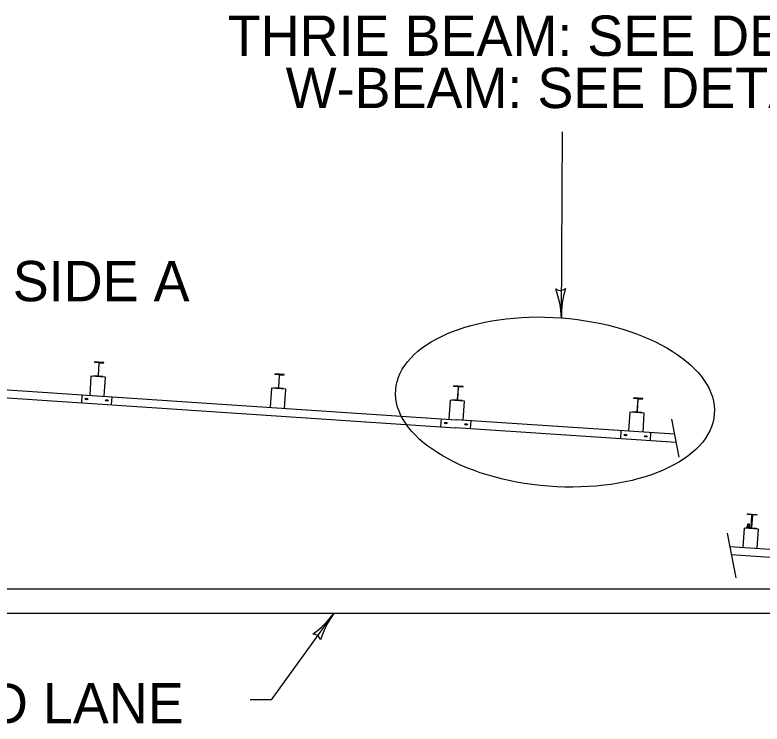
# Model space of a CAD drawing. Extents: x 503 to 668, y 143 to 243.
# Drawn here: x 538.7 to 551.67, y 182.76 to 195.06 of the extents above; entities that cross this region are included whole.
import ezdxf

# ---------------------------------------------------------------- set-up
doc = ezdxf.new("R2010")
doc.units = 0
for name, color, linetype in [('BR 2020 Reprint', 7, 'Continuous'), ('Level 1', 7, 'Continuous'), ('Level 2', 7, 'Continuous'), ('R_PL_GRAILLT_PR', 7, 'Continuous'), ('RW 2024 Reprint', 7, 'Continuous'), ('SB_PL_INFOSTD_PT', 7, 'Continuous'), ('SB_STD_SEPIA', 7, 'Continuous')]:
    doc.layers.add(name, color=color, linetype=linetype)

msp = doc.modelspace()

# ---------------------------------------------------------------- linework, layer by layer
at = {"layer": 'BR 2020 Reprint'}
for centre, radius, start, end in [((542.952, 185.613), 1.587, 305.2564, 323.9031), ((545.518, 183.743), 1.587, 143.9093, 162.578), ((545.518, 183.743), 1.587, 143.897, 143.9093), ((543.879, 184.191), 0.127, 12.6839, 94.8006)]:
    msp.add_arc(centre, radius, start, end, dxfattribs=at)
at = {"layer": 'Level 1'}
for p, q in [((527.643, 189.288), (546.356, 188.038)), ((527.639, 189.147), (546.346, 187.897)), ((540.078, 189.043), (540.077, 189.035)), ((540.077, 189.035), (540.146, 189.03)), ((540.242, 189.032), (540.078, 189.043)), ((540.155, 189.019), (540.141, 188.806)), ((540.148, 188.806), (540.162, 189.019)), ((540.173, 189.028), (540.242, 189.024)), ((540.242, 189.024), (540.242, 189.032)), ((543.208, 188.835), (543.208, 188.827)), ((543.372, 188.824), (543.208, 188.835)), ((543.208, 188.827), (543.276, 188.822)), ((543.304, 188.82), (543.372, 188.816)), ((543.372, 188.816), (543.372, 188.824)), ((540.018, 188.796), (539.996, 188.463)), ((540.268, 188.779), (540.018, 188.796)), ((540.062, 188.801), (540.061, 188.793)), ((540.13, 188.797), (540.062, 188.801)), ((540.226, 188.79), (540.158, 188.795)), ((540.225, 188.782), (540.226, 188.79)), ((540.246, 188.446), (540.268, 188.779)), ((543.286, 188.811), (543.271, 188.598)), ((543.279, 188.597), (543.293, 188.81)), ((543.149, 188.588), (543.127, 188.255)), ((543.399, 188.571), (543.149, 188.588)), ((543.192, 188.593), (543.192, 188.585)), ((543.26, 188.588), (543.192, 188.593)), ((543.356, 188.582), (543.288, 188.586)), ((543.356, 188.574), (543.356, 188.582)), ((543.376, 188.238), (543.399, 188.571)), ((546.312, 188.626), (546.312, 188.618)), ((546.476, 188.615), (546.312, 188.626)), ((546.312, 188.618), (546.38, 188.614)), ((546.39, 188.603), (546.375, 188.39)), ((546.383, 188.389), (546.397, 188.602)), ((546.408, 188.612), (546.476, 188.607)), ((546.476, 188.607), (546.476, 188.615)), ((539.862, 188.472), (539.853, 188.331)), ((540.373, 188.296), (540.383, 188.437)), ((546.253, 188.379), (546.231, 188.046)), ((546.503, 188.363), (546.253, 188.379)), ((546.296, 188.384), (546.296, 188.376)), ((546.364, 188.38), (546.296, 188.384)), ((546.46, 188.374), (546.392, 188.378)), ((546.46, 188.365), (546.46, 188.374)), ((546.48, 188.03), (546.503, 188.363)), ((549.432, 188.418), (549.432, 188.41)), ((549.596, 188.407), (549.432, 188.418)), ((549.432, 188.41), (549.5, 188.405)), ((549.509, 188.394), (549.495, 188.181)), ((549.502, 188.181), (549.516, 188.394)), ((549.528, 188.403), (549.596, 188.399)), ((549.596, 188.399), (549.596, 188.407)), ((549.373, 188.171), (549.35, 187.838)), ((549.622, 188.154), (549.373, 188.171)), ((549.416, 188.176), (549.416, 188.168)), ((549.484, 188.172), (549.416, 188.176)), ((549.58, 188.165), (549.512, 188.17)), ((549.58, 188.157), (549.58, 188.165)), ((546.097, 188.055), (546.087, 187.914)), ((550.147, 187.785), (546.355, 188.038)), ((549.6, 187.821), (549.622, 188.154)), ((546.608, 187.879), (546.617, 188.02)), ((550.175, 187.641), (546.346, 187.897)), ((549.216, 187.847), (549.207, 187.706)), ((549.727, 187.671), (549.737, 187.812)), ((551.411, 186.393), (551.412, 186.405)), ((551.479, 186.389), (551.411, 186.393)), ((551.412, 186.405), (551.578, 186.394)), ((551.475, 186.171), (551.489, 186.377)), ((551.498, 186.377), (551.484, 186.17)), ((551.577, 186.382), (551.509, 186.386)), ((551.578, 186.394), (551.577, 186.382)), ((551.418, 186.23), (551.444, 186.229)), ((551.353, 186.157), (551.331, 185.824)), ((551.603, 186.14), (551.353, 186.157)), ((551.395, 186.154), (551.396, 186.166)), ((551.396, 186.166), (551.464, 186.161)), ((551.405, 186.169), (551.406, 186.187)), ((551.408, 186.166), (551.409, 186.166)), ((551.41, 186.19), (551.409, 186.19)), ((551.424, 186.165), (551.409, 186.166)), ((551.426, 186.189), (551.41, 186.19)), ((551.413, 186.169), (551.414, 186.187)), ((551.438, 186.166), (551.416, 186.167)), ((551.427, 186.187), (551.418, 186.188)), ((551.419, 186.168), (551.421, 186.186)), ((551.424, 186.165), (551.442, 186.164)), ((551.444, 186.187), (551.426, 186.189)), ((551.427, 186.187), (551.44, 186.186)), ((551.435, 186.167), (551.436, 186.185)), ((551.442, 186.167), (551.443, 186.185)), ((551.442, 186.164), (551.447, 186.164)), ((551.448, 186.187), (551.444, 186.187)), ((551.45, 186.166), (551.451, 186.184)), ((551.494, 186.159), (551.562, 186.155)), ((551.562, 186.155), (551.561, 186.143)), ((551.581, 185.807), (551.603, 186.14)), ((551.106, 185.84), (556.081, 185.506)), ((551.133, 185.699), (556.072, 185.367))]:
    msp.add_line(p, q, dxfattribs=at)
for centre, start, end in [((540.145, 189.02), 356.1835, 86.1835), ((540.173, 189.018), 86.1835, 176.1835), ((543.275, 188.812), 356.1835, 86.1835), ((543.303, 188.81), 86.1835, 176.1835), ((540.131, 188.807), 266.1835, 356.1835), ((540.159, 188.805), 176.1835, 266.1835), ((543.261, 188.599), 266.1835, 356.1835), ((543.289, 188.597), 176.1835, 266.1835), ((546.379, 188.603), 356.1835, 86.1835), ((546.407, 188.601), 86.1835, 176.1835), ((546.365, 188.39), 266.1835, 356.1835), ((546.393, 188.388), 176.1835, 266.1835), ((549.499, 188.395), 356.1835, 86.1835), ((549.527, 188.393), 86.1835, 176.1835), ((549.485, 188.182), 266.1835, 356.1835), ((549.513, 188.18), 176.1835, 266.1835), ((551.478, 186.378), 356.154, 86.1533), ((551.509, 186.376), 86.1536, 176.1529), ((551.465, 186.172), 266.1536, 356.1529), ((551.495, 186.169), 176.154, 266.1533)]:
    msp.add_arc(centre, 0.0104, start, end, dxfattribs=at)
for centre, major_axis in [((539.941, 188.398), (0.0236, -0.0016)), ((540.295, 188.374), (-0.0236, 0.0016)), ((546.175, 187.981), (0.0236, -0.0016)), ((546.529, 187.957), (-0.0236, 0.0016)), ((549.295, 187.773), (0.0236, -0.0016)), ((549.649, 187.749), (-0.0236, 0.0016))]:
    msp.add_ellipse(centre, major_axis=major_axis, ratio=0.498345, dxfattribs=at)
for points, degree in [([(551.427, 186.392), (551.428, 186.404)], 1), ([(551.459, 186.402), (551.458, 186.39)], 1), ([(551.531, 186.385), (551.531, 186.397)], 1), ([(551.542, 186.396), (551.541, 186.384)], 1), ([(551.416, 186.189), (551.418, 186.23)], 1), ([(551.444, 186.229), (551.442, 186.187)], 1), ([(551.405, 186.169), (551.406, 186.168), (551.407, 186.167), (551.408, 186.166), (551.409, 186.166), (551.409, 186.166)], 3), ([(551.412, 186.166), (551.411, 186.166), (551.409, 186.167), (551.407, 186.168), (551.405, 186.169), (551.405, 186.169)], 3), ([(551.406, 186.187), (551.407, 186.188), (551.408, 186.189), (551.41, 186.19), (551.41, 186.19), (551.41, 186.19)], 3), ([(551.414, 186.189), (551.413, 186.189), (551.41, 186.189), (551.408, 186.188), (551.407, 186.187), (551.406, 186.187)], 3), ([(551.408, 186.166), (551.406, 186.168)], 1), ([(551.408, 186.189), (551.409, 186.19)], 1), ([(551.409, 186.166), (551.409, 186.166), (551.411, 186.167), (551.412, 186.168), (551.413, 186.168), (551.413, 186.169)], 3), ([(551.41, 186.19), (551.411, 186.189), (551.412, 186.189), (551.413, 186.188), (551.414, 186.187), (551.414, 186.187)], 3), ([(551.411, 186.153), (551.411, 186.165)], 1), ([(551.419, 186.168), (551.418, 186.168), (551.416, 186.166), (551.413, 186.166), (551.412, 186.166), (551.412, 186.166)], 3), ([(551.424, 186.165), (551.424, 186.165), (551.422, 186.165), (551.419, 186.166), (551.416, 186.167), (551.414, 186.168), (551.413, 186.169)], 3), ([(551.426, 186.189), (551.425, 186.189), (551.424, 186.189), (551.42, 186.188), (551.417, 186.188), (551.415, 186.187), (551.414, 186.187)], 3), ([(551.421, 186.186), (551.42, 186.187), (551.417, 186.188), (551.415, 186.189), (551.414, 186.189), (551.414, 186.189)], 3), ([(551.414, 186.166), (551.416, 186.189)], 1), ([(551.414, 186.166), (551.416, 186.167)], 1), ([(551.414, 186.164), (551.414, 186.166)], 1), ([(551.414, 186.166), (551.414, 186.166)], 1), ([(551.418, 186.188), (551.416, 186.189)], 1), ([(551.416, 186.167), (551.418, 186.188)], 1), ([(551.43, 186.165), (551.43, 186.165), (551.428, 186.165), (551.425, 186.166), (551.422, 186.167), (551.42, 186.168), (551.419, 186.168)], 3), ([(551.432, 186.188), (551.432, 186.188), (551.43, 186.188), (551.427, 186.188), (551.423, 186.187), (551.421, 186.186), (551.421, 186.186)], 3), ([(551.435, 186.167), (551.434, 186.167), (551.432, 186.166), (551.428, 186.165), (551.425, 186.165), (551.424, 186.165)], 3), ([(551.436, 186.185), (551.436, 186.186), (551.433, 186.187), (551.43, 186.188), (551.427, 186.188), (551.426, 186.189)], 3), ([(551.442, 186.167), (551.441, 186.166), (551.438, 186.166), (551.435, 186.165), (551.432, 186.165), (551.43, 186.165)], 3), ([(551.443, 186.185), (551.442, 186.185), (551.44, 186.186), (551.436, 186.188), (551.433, 186.188), (551.432, 186.188)], 3), ([(551.435, 186.167), (551.436, 186.166), (551.438, 186.165), (551.441, 186.164), (551.442, 186.164), (551.442, 186.164)], 3), ([(551.436, 186.185), (551.438, 186.186), (551.44, 186.187), (551.442, 186.187), (551.444, 186.187), (551.444, 186.187)], 3), ([(551.44, 186.186), (551.438, 186.166)], 1), ([(551.438, 186.166), (551.44, 186.164)], 1), ([(551.442, 186.187), (551.44, 186.164)], 1), ([(551.442, 186.187), (551.44, 186.186)], 1), ([(551.44, 186.164), (551.44, 186.163)], 1), ([(551.44, 186.164), (551.44, 186.164)], 1), ([(551.445, 186.164), (551.445, 186.164), (551.444, 186.164), (551.442, 186.166), (551.442, 186.166), (551.442, 186.167)], 3), ([(551.442, 186.164), (551.443, 186.164), (551.445, 186.164), (551.448, 186.165), (551.449, 186.166), (551.45, 186.166)], 3), ([(551.443, 186.163), (551.442, 186.151)], 1), ([(551.447, 186.187), (551.446, 186.187), (551.445, 186.187), (551.444, 186.186), (551.443, 186.185), (551.443, 186.185)], 3), ([(551.444, 186.187), (551.445, 186.187), (551.447, 186.187), (551.449, 186.185), (551.45, 186.184), (551.451, 186.184)], 3), ([(551.448, 186.165), (551.448, 186.165), (551.447, 186.164), (551.446, 186.164), (551.445, 186.164), (551.445, 186.164)], 3), ([(551.449, 186.186), (551.449, 186.186), (551.449, 186.187), (551.448, 186.187), (551.447, 186.187), (551.447, 186.187)], 3), ([(551.448, 186.165), (551.447, 186.164)], 1), ([(551.448, 186.187), (551.449, 186.186)], 1), ([(551.45, 186.166), (551.448, 186.165)], 1), ([(551.451, 186.184), (551.449, 186.186)], 1)]:
    msp.add_open_spline(points, degree=degree, dxfattribs=at)
at = {"layer": 'Level 2'}
for p, q in [((548.183, 189.806), (548.203, 193.037)), ((550.097, 188.048), (550.224, 187.388)), ((543.153, 183.177), (544.235, 184.678)), ((543.153, 183.177), (542.779, 183.177))]:
    msp.add_line(p, q, dxfattribs=at)
for centre, radius, start, end in [((548.166, 190.409), 0.127, 230.4131, 312.5298), ((546.596, 189.76), 1.587, 1.6385, 20.3073), ((549.77, 189.851), 1.587, 162.9857, 181.6324), ((546.596, 189.76), 1.587, 1.6263, 1.6385)]:
    msp.add_arc(centre, radius, start, end, dxfattribs=at)
msp.add_ellipse((548.072, 188.345), major_axis=(-2.765, 0.211), ratio=0.528447, dxfattribs=at)
at = {"layer": 'R_PL_GRAILLT_PR'}
msp.add_line((583.269, 184.678), (519.297, 184.678), dxfattribs=at)
at = {"layer": 'RW 2024 Reprint'}
msp.add_line((583.269, 185.095), (519.297, 185.095), dxfattribs=at)
at = {"layer": 'SB_STD_SEPIA'}
msp.add_line((551.062, 186.068), (551.212, 185.292), dxfattribs=at)

# ---------------------------------------------------------------- texts
at = {"layer": 'Level 2'}
for s, p in [('SIDE A', (538.66, 190.094)), ('EDGE OF TRAVELED LANE', (529.508, 182.767))]:
    msp.add_text(s, height=0.7, dxfattribs=at).set_placement(p)
at = {"layer": 'SB_PL_INFOSTD_PT'}
for s, p in [('THRIE BEAM: SEE DETAIL A', (542.392, 194.353)), ('W-BEAM: SEE DETAIL B', (543.398, 193.447))]:
    msp.add_text(s, height=0.7, dxfattribs=at).set_placement(p)

doc.saveas('drawing.dxf')
